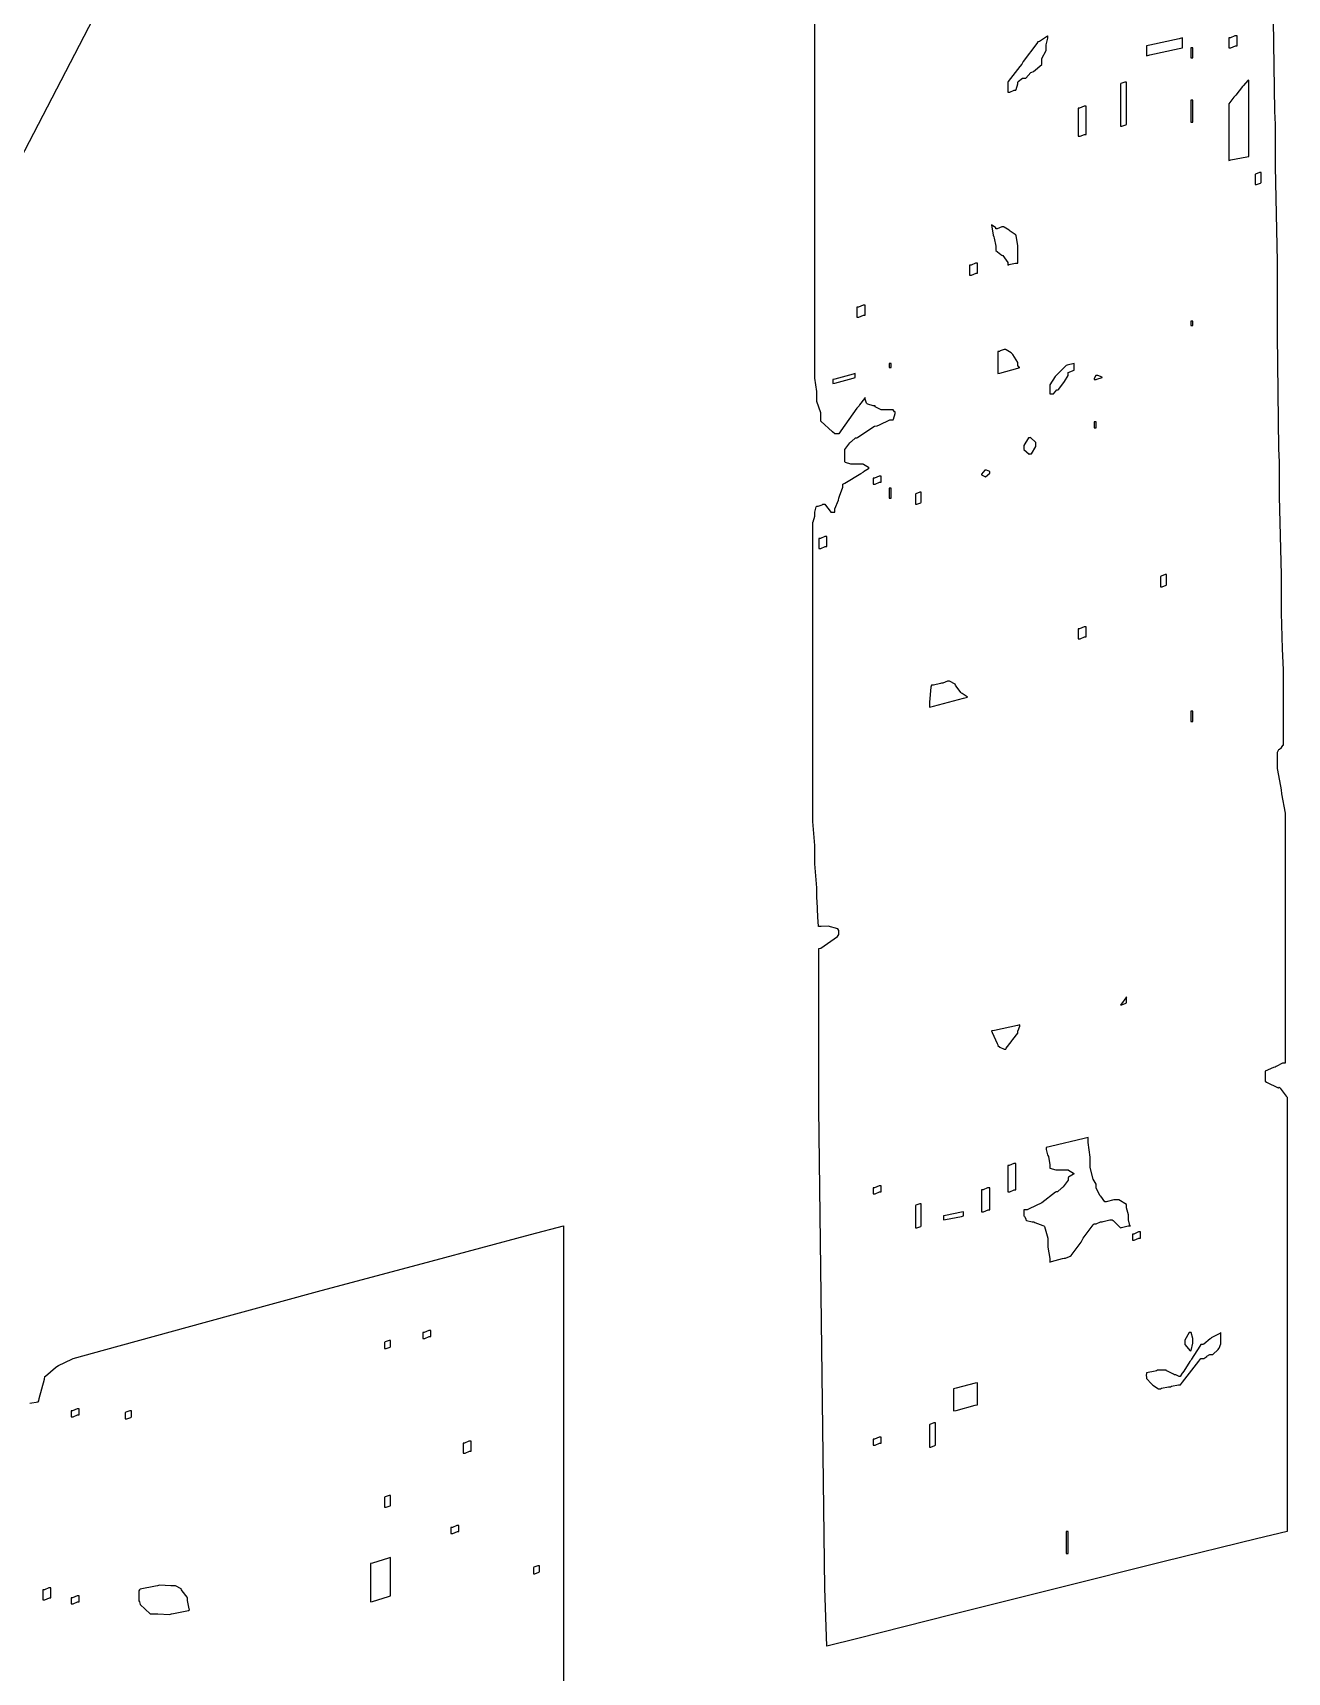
# Model space of a CAD drawing. Extents: x 44 to 313, y 66 to 291.
# Drawn here: x 214.56 to 236.57, y 224.68 to 253.45 of the extents above; entities that cross this region are included whole.
import ezdxf

# ---------------------------------------------------------------- set-up
doc = ezdxf.new("R2010")
doc.units = 0
doc.header["$MEASUREMENT"] = 0

msp = doc.modelspace()

# ---------------------------------------------------------------- linework, layer by layer
at = {"color": 40}
for points in [[(222.02, 266.04), (211.605, 245.984)], [(236.325, 253.675), (236.352, 252.078), (236.361, 251.847), (236.361, 251.108), (236.397, 249.441), (236.397, 248.885), (236.397, 248.145), (236.422, 246.152), (236.431, 245.922), (236.431, 245.314), (236.467, 243.944), (236.467, 243.487), (236.467, 243.277), (236.484, 242.645), (236.502, 242.272), (236.502, 242.146), (236.502, 241.997), (236.502, 241.66), (236.502, 241.547), (236.502, 241.398), (236.502, 241.06), (236.502, 240.947), (236.492, 240.947), (236.467, 240.911), (236.467, 240.911), (236.467, 240.903), (236.44, 240.877), (236.431, 240.877), (236.422, 240.869), (236.397, 240.823), (236.397, 240.807), (236.397, 240.789), (236.397, 240.749), (236.397, 240.735), (236.397, 240.719), (236.397, 240.678), (236.397, 240.665), (236.397, 240.542), (236.457, 240.234), (236.467, 240.171), (236.475, 240.101), (236.538, 239.758), (236.538, 239.642), (236.538, 239.387), (236.538, 238.62), (236.538, 237.852), (236.538, 237.596), (236.538, 237.319), (236.538, 236.485), (236.538, 235.651), (236.538, 235.373), (236.493, 235.373), (236.378, 235.312), (236.361, 235.303), (236.334, 235.295), (236.185, 235.233), (236.185, 235.233), (236.185, 235.216), (236.185, 235.176), (236.185, 235.162), (236.185, 235.136), (236.185, 235.077), (236.185, 235.056), (236.211, 235.04), (236.413, 234.942), (236.431, 234.95), (236.448, 234.933), (236.556, 234.792), (236.573, 234.774), (236.573, 233.821), (236.573, 230.963), (236.573, 228.107), (236.573, 227.153), (236.033, 227.023), (234.413, 226.627), (232.545, 226.162), (230.673, 225.691), (229.038, 225.279), (228.494, 225.142), (228.458, 226.157), (228.353, 234.578), (228.353, 237.383), (228.353, 237.383), (228.388, 237.393), (228.679, 237.597), (228.706, 237.632), (228.706, 237.649), (228.706, 237.69), (228.706, 237.702), (228.688, 237.73), (228.516, 237.778), (228.393, 237.772), (228.353, 237.772), (228.348, 237.772), (228.335, 237.94), (228.326, 238.213), (228.317, 238.265), (228.317, 238.452), (228.283, 238.869), (228.283, 239.007), (228.283, 239.193), (228.247, 239.611), (228.247, 239.748), (228.247, 239.872), (228.247, 240.149), (228.247, 240.242), (228.247, 240.528), (228.247, 241.388), (228.247, 242.248), (228.247, 242.535), (228.247, 242.83), (228.247, 243.713), (228.247, 244.577), (228.247, 244.864), (228.255, 244.873), (228.283, 244.972), (228.283, 245.004), (228.283, 245.04), (228.308, 245.136), (228.317, 245.145), (228.344, 245.145), (228.414, 245.172), (228.424, 245.181), (228.424, 245.181), (228.46, 245.181), (228.46, 245.181), (228.468, 245.164), (228.554, 245.058), (228.564, 245.04), (228.564, 245.04), (228.6, 245.04), (228.6, 245.04), (228.6, 245.04), (228.636, 245.04), (228.636, 245.04), (228.636, 245.102), (228.696, 245.252), (228.706, 245.287), (228.714, 245.322), (228.776, 245.481), (228.776, 245.533), (228.811, 245.551), (229.093, 245.719), (229.129, 245.746), (229.137, 245.755), (229.225, 245.807), (229.235, 245.816), (229.225, 245.825), (229.137, 245.878), (229.129, 245.886), (229.129, 245.886), (229.093, 245.886), (229.093, 245.886), (229.076, 245.886), (229.023, 245.886), (229.023, 245.886), (229.023, 245.886), (228.969, 245.886), (228.953, 245.886), (228.917, 245.886), (228.82, 245.914), (228.812, 245.922), (228.812, 245.948), (228.812, 246.007), (228.812, 246.027), (228.812, 246.045), (228.812, 246.086), (228.812, 246.098), (228.812, 246.143), (228.899, 246.257), (228.917, 246.275), (228.925, 246.284), (228.998, 246.345), (229.023, 246.345), (229.04, 246.355), (229.332, 246.548), (229.376, 246.556), (229.42, 246.574), (229.598, 246.662), (229.658, 246.662), (229.666, 246.672), (229.694, 246.771), (229.694, 246.804), (229.684, 246.804), (229.658, 246.838), (229.658, 246.838), (229.614, 246.838), (229.515, 246.838), (229.482, 246.838), (229.446, 246.838), (229.342, 246.892), (229.342, 246.908), (229.306, 246.908), (229.216, 246.936), (229.199, 246.944), (229.19, 246.954), (229.165, 247.027), (229.165, 247.051), (229.155, 247.034), (229.067, 246.926), (229.059, 246.908), (229.023, 246.864), (228.74, 246.469), (228.706, 246.415), (228.706, 246.415), (228.67, 246.415), (228.67, 246.415), (228.67, 246.415), (228.636, 246.415), (228.636, 246.415), (228.592, 246.451), (228.388, 246.637), (228.388, 246.698), (228.388, 246.786), (228.317, 246.984), (228.317, 247.051), (228.317, 247.157), (228.283, 247.395), (228.283, 247.474), (228.283, 250.059), (228.283, 255.873)], [(214.505, 229.403), (214.656, 229.43), (214.665, 229.446), (214.673, 229.49), (214.762, 229.827), (214.771, 229.871), (214.78, 229.88), (214.956, 230.029), (214.982, 230.047), (215.009, 230.065), (215.247, 230.179), (215.265, 230.188), (215.839, 230.347), (217.566, 230.824), (219.554, 231.366), (221.55, 231.9), (223.292, 232.363), (223.873, 232.517), (223.873, 231.468), (223.873, 228.319), (223.873, 225.17), (223.873, 224.12)]]:
    msp.add_lwpolyline(points, dxfattribs=at)
for points in [[(232.198, 253.294), (232.18, 253.268), (231.942, 252.95), (231.915, 252.906), (231.88, 252.862), (231.677, 252.598), (231.669, 252.589), (231.669, 252.545), (231.669, 252.446), (231.669, 252.413), (231.703, 252.413), (231.783, 252.448), (231.811, 252.448), (231.819, 252.458), (231.845, 252.557), (231.845, 252.589), (231.854, 252.598), (231.927, 252.659), (231.951, 252.659), (231.986, 252.659), (232.074, 252.757), (232.092, 252.765), (232.118, 252.775), (232.268, 252.9), (232.268, 252.942), (232.268, 253.004), (232.34, 253.143), (232.34, 253.188), (232.34, 253.242), (232.374, 253.362), (232.374, 253.401), (232.365, 253.392), (232.224, 253.304), (232.198, 253.294)], [(234.104, 253.048), (234.164, 253.066), (234.676, 253.18), (234.738, 253.188), (234.738, 253.232), (234.738, 253.331), (234.738, 253.365), (234.676, 253.348), (234.164, 253.234), (234.104, 253.224), (234.104, 253.18), (234.104, 253.081), (234.104, 253.048)], [(234.88, 253.012), (234.88, 253.012), (234.914, 253.012), (234.914, 253.012), (234.914, 253.056), (234.914, 253.155), (234.914, 253.188), (234.914, 253.188), (234.88, 253.188), (234.88, 253.188), (234.88, 253.144), (234.88, 253.045), (234.88, 253.012)], [(235.549, 253.188), (235.584, 253.188), (235.664, 253.224), (235.692, 253.224), (235.692, 253.268), (235.692, 253.367), (235.692, 253.401), (235.656, 253.401), (235.575, 253.365), (235.549, 253.365), (235.549, 253.321), (235.549, 253.221), (235.549, 253.188)], [(235.796, 252.519), (235.786, 252.51), (235.672, 252.36), (235.656, 252.342), (235.638, 252.326), (235.549, 252.206), (235.549, 252.166), (235.549, 251.929), (235.549, 251.393), (235.549, 251.214), (235.584, 251.223), (235.867, 251.275), (235.902, 251.284), (235.902, 251.452), (235.902, 251.955), (235.902, 252.458), (235.902, 252.625), (235.884, 252.616), (235.804, 252.528), (235.796, 252.519)], [(233.645, 251.813), (233.671, 251.813), (233.741, 251.839), (233.751, 251.847), (233.751, 252.034), (233.751, 252.451), (233.751, 252.589), (233.723, 252.589), (233.653, 252.563), (233.645, 252.553), (233.645, 252.368), (233.645, 251.952), (233.645, 251.813)], [(232.904, 251.637), (232.938, 251.637), (233.018, 251.671), (233.046, 251.671), (233.046, 251.795), (233.046, 252.073), (233.046, 252.166), (233.01, 252.166), (232.93, 252.13), (232.904, 252.13), (232.904, 252.008), (232.904, 251.73), (232.904, 251.637)], [(234.88, 251.883), (234.88, 251.883), (234.914, 251.883), (234.914, 251.883), (234.914, 251.981), (234.914, 252.2), (234.914, 252.272), (234.914, 252.272), (234.88, 252.272), (234.88, 252.272), (234.88, 252.175), (234.88, 251.956), (234.88, 251.883)], [(236.008, 250.789), (236.034, 250.789), (236.105, 250.817), (236.115, 250.825), (236.115, 250.869), (236.115, 250.968), (236.115, 251.001), (236.087, 251.001), (236.016, 250.975), (236.008, 250.965), (236.008, 250.921), (236.008, 250.822), (236.008, 250.789)], [(231.386, 250.083), (231.386, 250.083), (231.413, 249.9), (231.422, 249.873), (231.43, 249.847), (231.458, 249.707), (231.458, 249.66), (231.458, 249.634), (231.545, 249.564), (231.563, 249.554), (231.581, 249.546), (231.669, 249.421), (231.669, 249.378), (231.685, 249.388), (231.805, 249.414), (231.845, 249.414), (231.845, 249.476), (231.845, 249.615), (231.845, 249.66), (231.845, 249.723), (231.819, 249.891), (231.811, 249.907), (231.801, 249.917), (231.713, 249.971), (231.705, 249.979), (231.695, 249.989), (231.607, 250.041), (231.599, 250.049), (231.563, 250.049), (231.484, 250.013), (231.458, 250.013), (231.458, 250.031), (231.386, 250.083), (231.386, 250.083)], [(230.999, 249.202), (231.033, 249.202), (231.112, 249.238), (231.14, 249.238), (231.14, 249.282), (231.14, 249.381), (231.14, 249.414), (231.104, 249.414), (231.025, 249.378), (230.999, 249.378), (230.999, 249.334), (230.999, 249.235), (230.999, 249.202)], [(229.023, 248.462), (229.058, 248.462), (229.137, 248.496), (229.165, 248.496), (229.165, 248.54), (229.165, 248.64), (229.165, 248.672), (229.129, 248.672), (229.049, 248.638), (229.023, 248.638), (229.023, 248.594), (229.023, 248.495), (229.023, 248.462)], [(234.88, 248.32), (234.88, 248.32), (234.914, 248.32), (234.914, 248.32), (234.914, 248.338), (234.914, 248.379), (234.914, 248.392), (234.914, 248.392), (234.88, 248.392), (234.88, 248.392), (234.88, 248.374), (234.88, 248.334), (234.88, 248.32)], [(231.492, 247.474), (231.527, 247.483), (231.845, 247.571), (231.881, 247.58), (231.871, 247.58), (231.845, 247.614), (231.845, 247.614), (231.845, 247.668), (231.757, 247.81), (231.739, 247.826), (231.729, 247.836), (231.643, 247.888), (231.635, 247.897), (231.607, 247.897), (231.537, 247.872), (231.528, 247.862), (231.528, 247.862), (231.492, 247.862), (231.492, 247.862), (231.492, 247.766), (231.492, 247.547), (231.492, 247.474)], [(228.6, 247.297), (228.635, 247.307), (228.953, 247.395), (228.989, 247.403), (228.989, 247.421), (228.989, 247.461), (228.989, 247.474), (228.953, 247.465), (228.635, 247.377), (228.6, 247.367), (228.6, 247.351), (228.6, 247.311), (228.6, 247.297)], [(229.588, 247.58), (229.588, 247.58), (229.622, 247.58), (229.622, 247.58), (229.622, 247.598), (229.622, 247.638), (229.622, 247.65), (229.622, 247.65), (229.588, 247.65), (229.588, 247.65), (229.588, 247.633), (229.588, 247.58), (229.588, 247.58)], [(232.693, 247.614), (232.683, 247.606), (232.533, 247.456), (232.517, 247.438), (232.499, 247.421), (232.41, 247.276), (232.41, 247.227), (232.41, 247.201), (232.41, 247.142), (232.41, 247.121), (232.41, 247.121), (232.445, 247.121), (232.445, 247.121), (232.471, 247.121), (232.53, 247.191), (232.551, 247.191), (232.567, 247.201), (232.665, 247.333), (232.727, 247.439), (232.727, 247.474), (232.727, 247.492), (232.833, 247.531), (232.833, 247.544), (232.833, 247.571), (232.833, 247.631), (232.833, 247.65), (232.833, 247.65), (232.709, 247.624), (232.693, 247.614)], [(233.222, 247.438), (233.212, 247.438), (233.186, 247.385), (233.186, 247.367), (233.186, 247.367), (233.222, 247.367), (233.222, 247.367), (233.23, 247.377), (233.327, 247.403), (233.327, 247.403), (233.327, 247.413), (233.248, 247.438), (233.222, 247.438)], [(233.186, 246.521), (233.186, 246.521), (233.222, 246.521), (233.222, 246.521), (233.222, 246.549), (233.222, 246.608), (233.222, 246.628), (233.222, 246.628), (233.186, 246.628), (233.186, 246.628), (233.186, 246.601), (233.186, 246.542), (233.186, 246.521)], [(232.058, 246.345), (232.03, 246.345), (231.951, 246.213), (231.951, 246.169), (231.951, 246.143), (232.044, 246.057), (232.058, 246.063), (232.084, 246.063), (232.164, 246.195), (232.164, 246.239), (232.164, 246.266), (232.07, 246.352), (232.058, 246.345)], [(231.352, 245.746), (231.352, 245.755), (231.298, 245.78), (231.282, 245.78), (231.264, 245.78), (231.21, 245.71), (231.21, 245.71), (231.21, 245.699), (231.28, 245.661), (231.352, 245.725), (231.352, 245.746)], [(229.306, 245.533), (229.34, 245.533), (229.418, 245.569), (229.446, 245.569), (229.446, 245.595), (229.446, 245.655), (229.446, 245.674), (229.41, 245.674), (229.332, 245.64), (229.306, 245.64), (229.306, 245.613), (229.306, 245.554), (229.306, 245.533)], [(229.588, 245.287), (229.588, 245.287), (229.622, 245.287), (229.622, 245.287), (229.622, 245.331), (229.622, 245.43), (229.622, 245.463), (229.622, 245.463), (229.588, 245.463), (229.588, 245.463), (229.588, 245.419), (229.588, 245.32), (229.588, 245.287)], [(230.047, 245.181), (230.073, 245.181), (230.142, 245.208), (230.152, 245.217), (230.152, 245.261), (230.152, 245.36), (230.152, 245.393), (230.125, 245.393), (230.055, 245.366), (230.047, 245.357), (230.047, 245.313), (230.047, 245.214), (230.047, 245.181)], [(228.353, 244.405), (228.388, 244.405), (228.466, 244.439), (228.494, 244.439), (228.494, 244.483), (228.494, 244.583), (228.494, 244.615), (228.458, 244.615), (228.38, 244.581), (228.353, 244.581), (228.353, 244.537), (228.353, 244.438), (228.353, 244.405)], [(234.351, 243.733), (234.377, 243.733), (234.447, 243.761), (234.457, 243.769), (234.457, 243.814), (234.457, 243.913), (234.457, 243.946), (234.429, 243.946), (234.359, 243.92), (234.351, 243.91), (234.351, 243.866), (234.351, 243.767), (234.351, 243.733)], [(232.904, 242.817), (232.938, 242.817), (233.018, 242.852), (233.046, 242.852), (233.046, 242.896), (233.046, 242.995), (233.046, 243.028), (233.01, 243.028), (232.93, 242.994), (232.904, 242.994), (232.904, 242.95), (232.904, 242.85), (232.904, 242.817)], [(230.294, 241.617), (230.364, 241.635), (230.892, 241.777), (230.963, 241.793), (230.954, 241.803), (230.866, 241.857), (230.857, 241.865), (230.848, 241.875), (230.761, 241.989), (230.753, 242.006), (230.743, 242.024), (230.646, 242.076), (230.646, 242.076), (230.61, 242.076), (230.531, 242.042), (230.504, 242.042), (230.487, 242.033), (230.367, 242.006), (230.328, 242.006), (230.318, 241.971), (230.294, 241.706), (230.294, 241.617)], [(234.88, 241.37), (234.88, 241.37), (234.914, 241.37), (234.914, 241.37), (234.914, 241.414), (234.914, 241.513), (234.914, 241.547), (234.914, 241.547), (234.88, 241.547), (234.88, 241.547), (234.88, 241.502), (234.88, 241.403), (234.88, 241.37)], [(233.645, 236.397), (233.671, 236.397), (233.741, 236.423), (233.751, 236.431), (233.751, 236.459), (233.751, 236.518), (233.751, 236.538), (233.741, 236.521), (233.662, 236.415), (233.645, 236.397)], [(231.492, 235.692), (231.492, 235.683), (231.528, 235.656), (231.528, 235.656), (231.528, 235.656), (231.607, 235.62), (231.635, 235.62), (231.643, 235.638), (231.729, 235.745), (231.739, 235.762), (231.757, 235.789), (231.845, 235.901), (231.845, 235.938), (231.854, 235.948), (231.881, 236.021), (231.881, 236.044), (231.837, 236.036), (231.439, 235.948), (231.386, 235.938), (231.395, 235.912), (231.483, 235.718), (231.492, 235.692)], [(231.987, 232.621), (231.995, 232.613), (232.095, 232.587), (232.128, 232.587), (232.144, 232.578), (232.286, 232.526), (232.304, 232.517), (232.312, 232.508), (232.374, 232.303), (232.374, 232.234), (232.374, 232.146), (232.41, 231.947), (232.41, 231.881), (232.436, 231.891), (232.629, 231.943), (232.657, 231.951), (232.683, 231.951), (232.753, 231.979), (232.763, 231.987), (232.78, 231.997), (232.956, 232.234), (232.974, 232.268), (232.992, 232.304), (233.168, 232.534), (233.186, 232.551), (233.221, 232.551), (233.299, 232.587), (233.327, 232.587), (233.345, 232.596), (233.463, 232.621), (233.503, 232.621), (233.521, 232.613), (233.627, 232.499), (233.645, 232.481), (233.662, 232.49), (233.782, 232.517), (233.821, 232.517), (233.812, 232.526), (233.785, 232.625), (233.785, 232.657), (233.785, 232.711), (233.751, 232.831), (233.751, 232.869), (233.751, 232.895), (233.619, 232.974), (233.575, 232.974), (233.531, 232.974), (233.398, 232.94), (233.398, 232.94), (233.371, 232.94), (233.3, 233.037), (233.292, 233.046), (233.282, 233.055), (233.222, 233.18), (233.222, 233.222), (233.222, 233.251), (233.168, 233.336), (233.116, 233.542), (233.116, 233.609), (233.116, 233.725), (233.08, 233.983), (233.08, 234.068), (233.008, 234.051), (232.418, 233.91), (232.34, 233.892), (232.34, 233.857), (232.365, 233.761), (232.374, 233.751), (232.383, 233.733), (232.41, 233.589), (232.41, 233.539), (232.41, 233.531), (232.515, 233.503), (232.551, 233.503), (232.595, 233.503), (232.694, 233.503), (232.727, 233.503), (232.736, 233.495), (232.824, 233.443), (232.833, 233.433), (232.824, 233.425), (232.736, 233.372), (232.727, 233.363), (232.727, 233.318), (232.639, 233.204), (232.621, 233.186), (232.611, 233.178), (232.54, 233.116), (232.517, 233.116), (232.507, 233.107), (232.268, 232.922), (232.234, 232.904), (232.19, 232.887), (232.011, 232.797), (231.951, 232.797), (231.951, 232.771), (231.951, 232.713), (231.951, 232.693), (231.96, 232.684), (231.987, 232.638), (231.987, 232.621)], [(231.669, 233.116), (231.703, 233.116), (231.783, 233.15), (231.811, 233.15), (231.811, 233.266), (231.811, 233.524), (231.811, 233.609), (231.775, 233.609), (231.695, 233.575), (231.669, 233.575), (231.669, 233.46), (231.669, 233.203), (231.669, 233.116)], [(229.306, 233.08), (229.34, 233.08), (229.418, 233.116), (229.446, 233.116), (229.446, 233.143), (229.446, 233.203), (229.446, 233.222), (229.41, 233.222), (229.332, 233.186), (229.306, 233.186), (229.306, 233.16), (229.306, 233.101), (229.306, 233.08)], [(231.21, 232.763), (231.244, 232.763), (231.325, 232.797), (231.352, 232.797), (231.352, 232.895), (231.352, 233.114), (231.352, 233.186), (231.316, 233.186), (231.236, 233.15), (231.21, 233.15), (231.21, 233.054), (231.21, 232.836), (231.21, 232.763)], [(230.047, 232.481), (230.073, 232.481), (230.142, 232.508), (230.152, 232.517), (230.152, 232.614), (230.152, 232.832), (230.152, 232.904), (230.125, 232.904), (230.055, 232.879), (230.047, 232.869), (230.047, 232.773), (230.047, 232.554), (230.047, 232.481)], [(230.54, 232.621), (230.575, 232.631), (230.857, 232.684), (230.893, 232.693), (230.893, 232.711), (230.893, 232.751), (230.893, 232.763), (230.857, 232.755), (230.575, 232.702), (230.54, 232.693), (230.54, 232.675), (230.54, 232.621), (230.54, 232.621)], [(233.856, 232.268), (233.89, 232.268), (233.97, 232.304), (233.998, 232.304), (233.998, 232.332), (233.998, 232.391), (233.998, 232.41), (233.962, 232.41), (233.882, 232.374), (233.856, 232.374), (233.856, 232.348), (233.856, 232.289), (233.856, 232.268)], [(220.733, 230.364), (220.759, 230.364), (220.829, 230.391), (220.839, 230.4), (220.839, 230.426), (220.839, 230.485), (220.839, 230.504), (220.811, 230.504), (220.741, 230.48), (220.733, 230.47), (220.733, 230.444), (220.733, 230.385), (220.733, 230.364)], [(221.404, 230.54), (221.438, 230.54), (221.517, 230.576), (221.544, 230.576), (221.544, 230.602), (221.544, 230.662), (221.544, 230.681), (221.508, 230.681), (221.43, 230.646), (221.404, 230.646), (221.404, 230.62), (221.404, 230.561), (221.404, 230.54)], [(234.104, 229.871), (234.104, 229.836), (234.191, 229.747), (234.208, 229.729), (234.217, 229.72), (234.316, 229.658), (234.351, 229.658), (234.367, 229.668), (234.487, 229.694), (234.527, 229.694), (234.544, 229.704), (234.664, 229.729), (234.703, 229.729), (234.738, 229.773), (235.02, 230.143), (235.056, 230.188), (235.056, 230.188), (235.09, 230.188), (235.09, 230.188), (235.108, 230.188), (235.162, 230.223), (235.162, 230.223), (235.162, 230.233), (235.215, 230.258), (235.233, 230.258), (235.267, 230.258), (235.363, 230.347), (235.373, 230.364), (235.381, 230.373), (235.409, 230.446), (235.409, 230.47), (235.409, 230.514), (235.409, 230.613), (235.409, 230.646), (235.391, 230.63), (235.241, 230.55), (235.233, 230.54), (235.223, 230.532), (235.108, 230.444), (235.09, 230.434), (235.09, 230.434), (235.056, 230.434), (235.056, 230.434), (235.038, 230.408), (234.896, 230.179), (234.88, 230.152), (234.862, 230.135), (234.756, 229.968), (234.738, 229.941), (234.728, 229.932), (234.703, 229.887), (234.703, 229.871), (234.676, 229.871), (234.617, 229.905), (234.597, 229.905), (234.579, 229.915), (234.473, 229.967), (234.457, 229.975), (234.447, 229.985), (234.297, 229.985), (234.28, 229.975), (234.253, 229.967), (234.104, 229.941), (234.104, 229.941), (234.104, 229.941), (234.097, 229.884), (234.104, 229.871)], [(234.88, 230.646), (234.852, 230.646), (234.774, 230.514), (234.774, 230.47), (234.774, 230.436), (234.869, 230.324), (234.88, 230.328), (234.888, 230.328), (234.914, 230.46), (234.914, 230.504), (234.914, 230.54), (234.888, 230.646), (234.88, 230.646)], [(230.717, 229.27), (230.761, 229.279), (231.096, 229.368), (231.14, 229.376), (231.14, 229.474), (231.14, 229.693), (231.14, 229.765), (231.096, 229.756), (230.761, 229.668), (230.717, 229.658), (230.717, 229.562), (230.717, 229.343), (230.717, 229.27)], [(215.23, 229.165), (215.265, 229.165), (215.343, 229.199), (215.371, 229.199), (215.371, 229.227), (215.371, 229.286), (215.371, 229.306), (215.335, 229.306), (215.257, 229.27), (215.23, 229.27), (215.23, 229.243), (215.23, 229.186), (215.23, 229.165)], [(216.183, 229.129), (216.209, 229.129), (216.279, 229.157), (216.289, 229.165), (216.289, 229.191), (216.289, 229.251), (216.289, 229.27), (216.261, 229.27), (216.191, 229.245), (216.183, 229.235), (216.183, 229.209), (216.183, 229.15), (216.183, 229.129)], [(230.294, 228.636), (230.32, 228.636), (230.39, 228.662), (230.4, 228.67), (230.4, 228.768), (230.4, 228.987), (230.4, 229.059), (230.372, 229.059), (230.302, 229.033), (230.294, 229.023), (230.294, 228.927), (230.294, 228.709), (230.294, 228.636)], [(222.11, 228.53), (222.144, 228.53), (222.222, 228.564), (222.25, 228.564), (222.25, 228.608), (222.25, 228.708), (222.25, 228.74), (222.214, 228.74), (222.136, 228.706), (222.11, 228.706), (222.11, 228.662), (222.11, 228.563), (222.11, 228.53)], [(229.306, 228.67), (229.34, 228.67), (229.418, 228.706), (229.446, 228.706), (229.446, 228.734), (229.446, 228.793), (229.446, 228.812), (229.41, 228.812), (229.332, 228.776), (229.306, 228.776), (229.306, 228.75), (229.306, 228.691), (229.306, 228.67)], [(220.733, 227.578), (220.759, 227.578), (220.829, 227.604), (220.839, 227.612), (220.839, 227.656), (220.839, 227.755), (220.839, 227.788), (220.811, 227.788), (220.741, 227.764), (220.733, 227.754), (220.733, 227.71), (220.733, 227.61), (220.733, 227.578)], [(221.897, 227.119), (221.932, 227.119), (222.01, 227.153), (222.038, 227.153), (222.038, 227.181), (222.038, 227.24), (222.038, 227.259), (222.002, 227.259), (221.923, 227.225), (221.897, 227.225), (221.897, 227.198), (221.897, 227.139), (221.897, 227.119)], [(232.693, 226.766), (232.693, 226.766), (232.727, 226.766), (232.727, 226.766), (232.727, 226.864), (232.727, 227.081), (232.727, 227.153), (232.727, 227.153), (232.693, 227.153), (232.693, 227.153), (232.693, 227.057), (232.693, 226.839), (232.693, 226.766)], [(220.486, 225.918), (220.521, 225.928), (220.803, 226.016), (220.839, 226.024), (220.839, 226.193), (220.839, 226.57), (220.839, 226.696), (220.803, 226.687), (220.521, 226.599), (220.486, 226.59), (220.486, 226.423), (220.486, 226.045), (220.486, 225.918)], [(223.344, 226.413), (223.37, 226.413), (223.439, 226.439), (223.449, 226.447), (223.449, 226.475), (223.449, 226.534), (223.449, 226.554), (223.423, 226.554), (223.352, 226.529), (223.344, 226.519), (223.344, 226.493), (223.344, 226.434), (223.344, 226.413)], [(214.735, 225.954), (214.77, 225.954), (214.85, 225.99), (214.878, 225.99), (214.878, 226.034), (214.878, 226.133), (214.878, 226.167), (214.842, 226.167), (214.762, 226.131), (214.735, 226.131), (214.735, 226.086), (214.735, 225.987), (214.735, 225.954)], [(216.429, 225.918), (216.446, 225.874), (216.618, 225.708), (216.676, 225.708), (216.754, 225.708), (216.958, 225.699), (216.994, 225.708), (217.029, 225.717), (217.293, 225.77), (217.311, 225.778), (217.302, 225.796), (217.275, 225.942), (217.275, 225.99), (217.266, 226), (217.179, 226.114), (217.171, 226.131), (217.161, 226.149), (217.065, 226.201), (217.065, 226.201), (216.984, 226.201), (216.781, 226.211), (216.746, 226.201), (216.71, 226.193), (216.446, 226.14), (216.429, 226.131), (216.42, 226.114), (216.42, 225.936), (216.429, 225.918)], [(215.23, 225.884), (215.265, 225.884), (215.343, 225.918), (215.371, 225.918), (215.371, 225.946), (215.371, 226.005), (215.371, 226.024), (215.335, 226.024), (215.257, 225.99), (215.23, 225.99), (215.23, 225.964), (215.23, 225.904), (215.23, 225.884)]]:
    msp.add_lwpolyline(points, close=True, dxfattribs=at)

doc.saveas('drawing.dxf')
